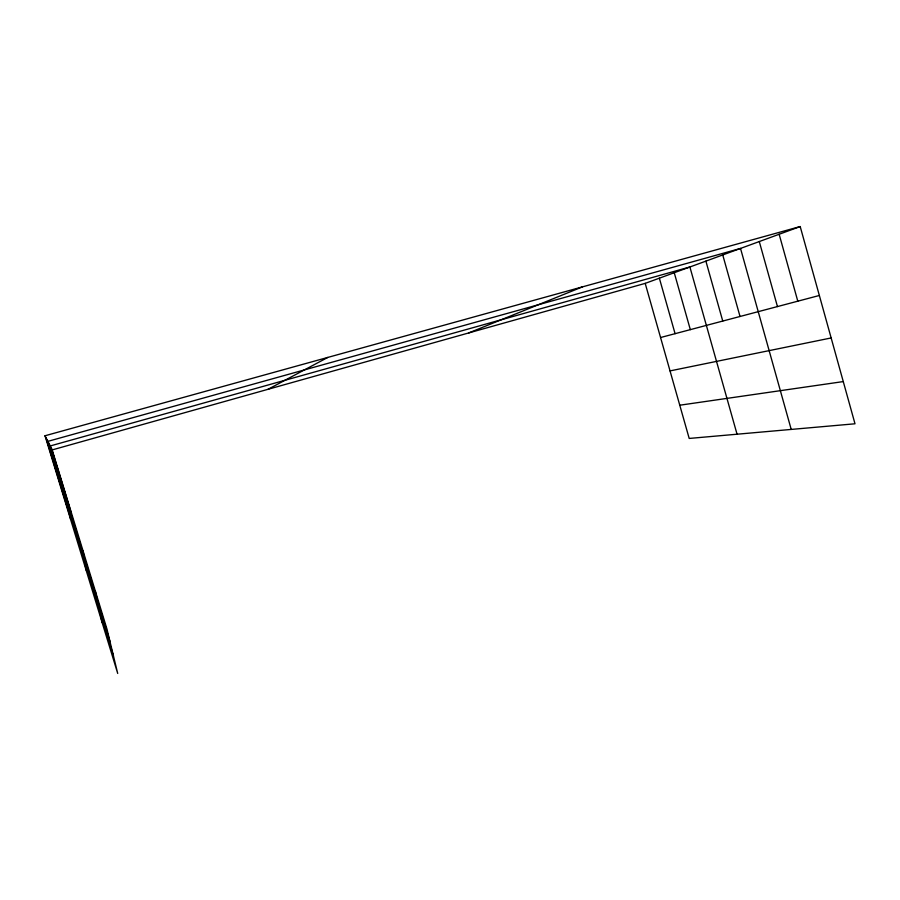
<?xml version="1.0" encoding="UTF-8"?>
<svg xmlns="http://www.w3.org/2000/svg" width="900" height="900" viewBox="0 0 900 900"><rect width="100%" height="100%" fill="white"/><g stroke="black" fill="none" stroke-linecap="round" stroke-linejoin="round"><path stroke-width="1.35" d="M70.436 518.918L71.291 512.46M268.043 389.295L327.814 357.424M468.664 332.955L582.424 286.886M645.199 283.376L800.201 226.553L855 423.787L689.197 438.446L645.199 283.376L52.166 449.921L45 435.769L800.201 226.553M660.566 337.522L819.349 295.481M670.039 370.901L831.15 337.95M679.77 405.214L843.266 381.577M46.958 439.627L70.672 517.151M46.012 437.771L70.56 518.006M45 435.769L117.709 673.447L106.92 628.931L52.166 449.921M51.536 448.684L71.224 513.023M50.873 447.368L71.134 513.63M109.935 641.385L50.164 445.973L689.895 266.985L737.055 434.216M49.432 444.532L70.965 514.924M48.667 443.002L70.875 515.621M113.445 655.852L47.835 441.371L740.52 248.434L791.212 429.424M674.246 272.722L690.322 329.636M659.363 278.179L675.079 333.675M722.745 254.947L740.025 316.485M705.893 261.124L722.756 321.053M759.285 241.549L777.454 306.574M779.153 234.27L797.794 301.185M95.198 590.602L102.172 622.631M83.081 551.002L86.096 570.094"/></g></svg>
